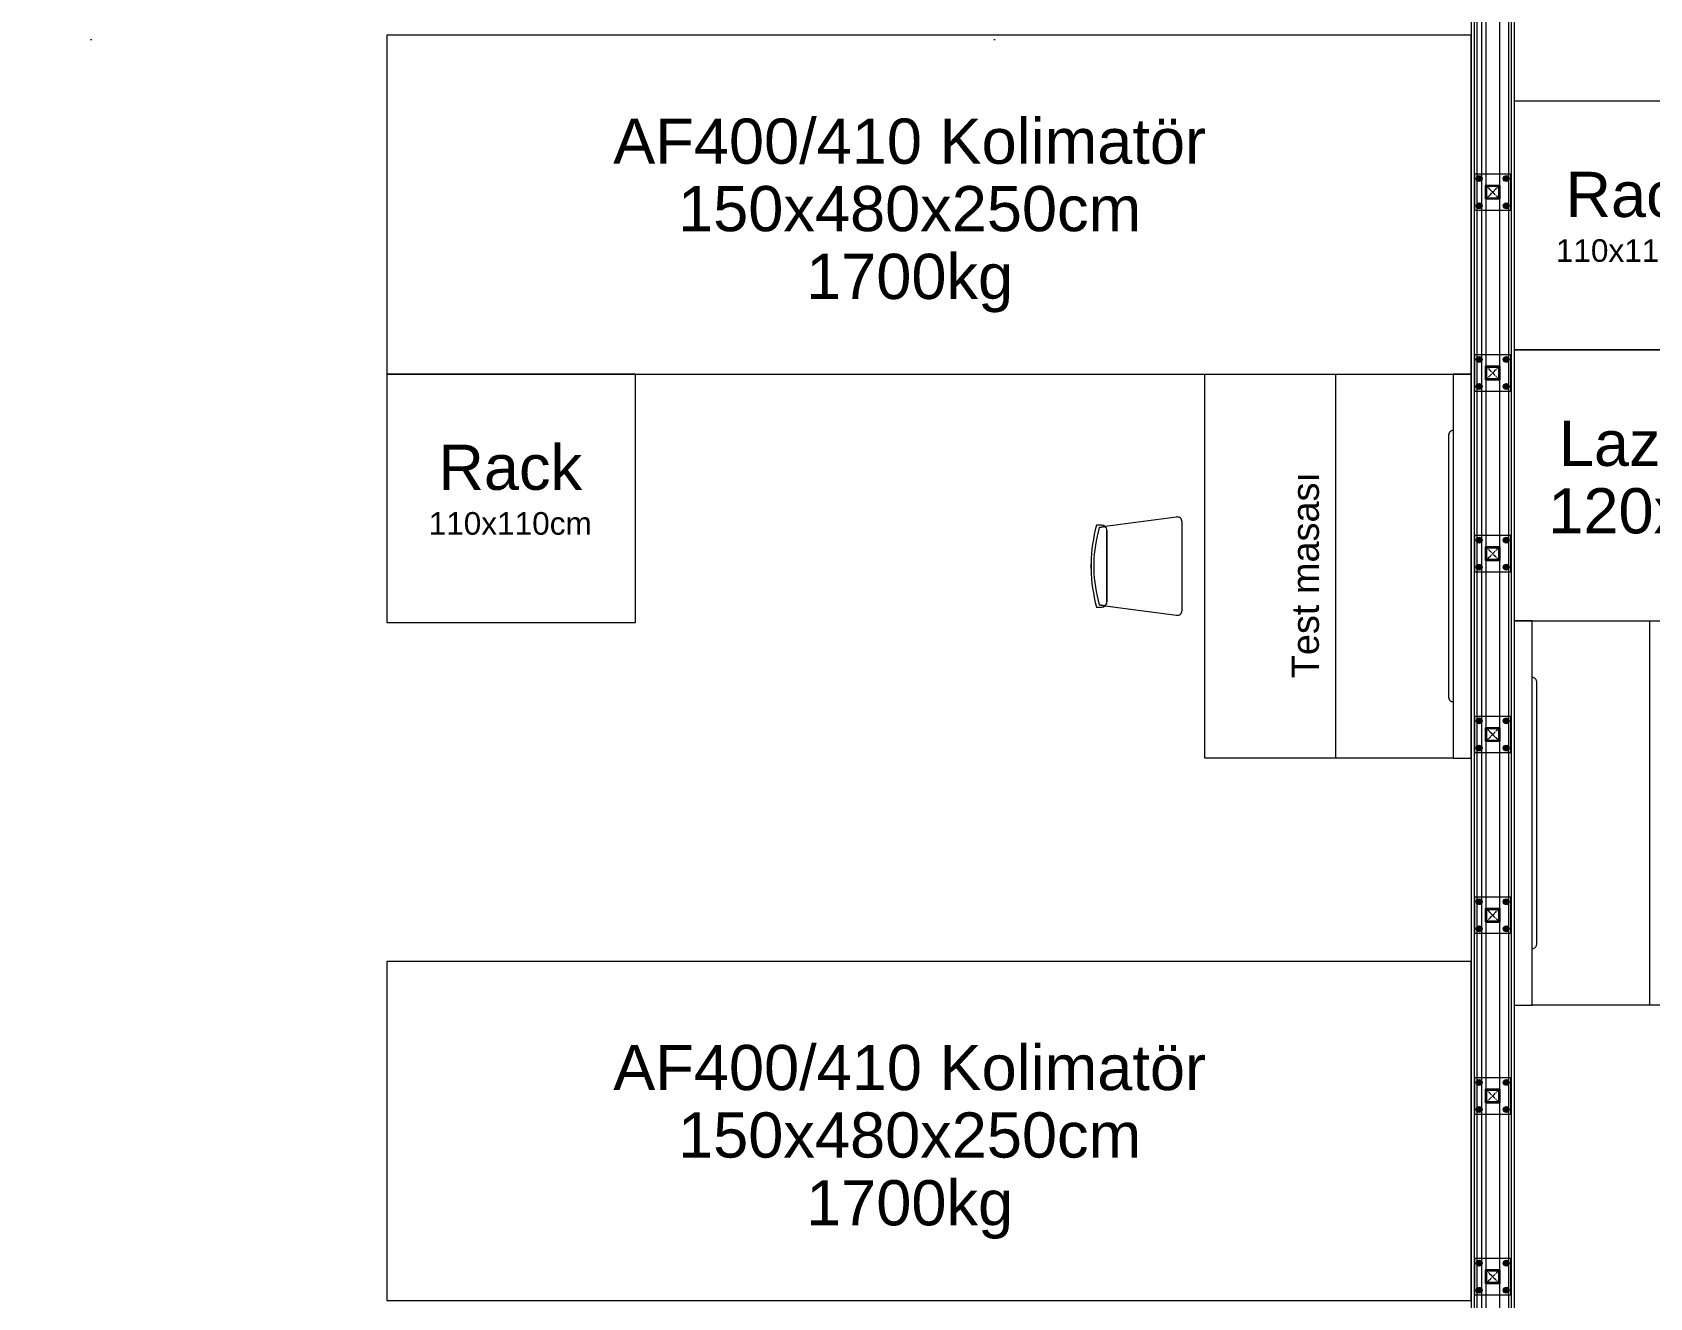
# Model space of a CAD drawing. Header units: centimetres. Extents: x 405464 to 563355, y 50011 to 66875.
# Drawn here: x 514062 to 514778, y 53204 to 53764 of the extents above; entities that cross this region are included whole.
import ezdxf
from ezdxf.enums import TextEntityAlignment as Align

# ---------------------------------------------------------------- set-up
doc = ezdxf.new("R2010")
doc.units = ezdxf.units.CM
for name, pattern in [('CHAIN', [0.3543, 0.2362, -0.0295, 0.0591, -0.0295]), ('DASHDOT', [25.4, 12.7, -6.35, 0, -6.35]), ('HIDDEN', [9.525, 6.35, -3.175]), ('M00$0$CENTER', [50.8, 31.75, -6.35, 6.35, -6.35])]:
    doc.linetypes.add(name, pattern=pattern)
doc.layers.get('0').update_dxf_attribs({"lineweight": 9})
doc.layers.add('-MH_Ad', color=1, linetype='Continuous', lineweight=9, true_color=0xff0000)
doc.layers.add('DV_alçıpanel_duvar_yeni', color=1, linetype='Continuous', lineweight=20, true_color=0xff0000)
for name, color, linetype, lineweight in [('0-KRCN-MİMARİ-220526', 8, 'Continuous', 9), ('A_Aks', 30, 'DASHDOT', 9), ('D_Alcipan_YL', 13, 'BATTING', 13), ('G_0.09', 254, 'Continuous', 9), ('G_0.13', 145, 'Continuous', 13), ('M00$0$A_Iskelet', 20, 'Continuous', 25), ('M00$0$D_Merkez', 51, 'M00$0$CENTER', 13), ('M00$0$D_Profil', 155, 'Continuous', 15), ('MH_Alan', 51, 'Continuous', 9), ('TF_Cihaz', 20, 'Continuous', 13), ('TF_Mobilya', 142, 'Continuous', 9)]:
    doc.layers.add(name, color=color, linetype=linetype, lineweight=lineweight)
doc.layers.add('TF_Cihaz_yazı', color=5, linetype='Continuous')
doc.styles.add('MP_KAPI_POZ', font='arial.ttf')
doc.linetypes.add('BATTING', pattern='A,0.0001,-0.1,[134,ltypeshp.shx,S=0.1,R=0,X=-0.1,Y=0],-0.2,[134,ltypeshp.shx,S=0.1,R=180,X=0.1,Y=0],-0.1', length=0.4001)

# ---------------------------------------------------------------- blocks, each defined once
blk = doc.blocks.new('a_aks')
at = {"layer": 'A_Aks', "color": 8, "ltscale": 200}
for p, q in [((9730, 5308.05), (9730, -831.11)), ((10130, 5308.05), (10130, -831.11))]:
    blk.add_line(p, q, dxfattribs=at)
blk = doc.blocks.new('mimari_yeni_durum')
at = {"layer": 'A_Aks', "color": 8}
blk.add_blockref('a_aks', (0, 0), dxfattribs=at)
blk = doc.blocks.new('sandalye')
at = {"color": 8, "linetype": 'Continuous'}
for p, q in [((-24.3, 217.5), (-340.6, 175.2)), ((-355.7, 180.9), (-378.7, 180.9)), ((-366.5, 171.7), (-340.6, 175.2)), ((-340.6, 175.2), (-366.5, 171.7)), ((-332.8, -157.9), (-332.8, 157.9)), ((-332.8, 157.9), (-332.8, -157.9)), ((0, -196.2), (0, 196.2)), ((-378.7, -180.9), (-355.7, -180.9)), ((-340.6, -175.2), (-366.5, -171.7)), ((-366.5, -171.7), (-340.6, -175.2)), ((-340.6, -175.2), (-24.3, -217.5))]:
    blk.add_line(p, q, dxfattribs=at)
at = {"color": 8, "linetype": 'HIDDEN', "ltscale": 5}
blk.add_line((-403.2, 12.3), (-403.2, -12.3), dxfattribs=at)
at = {"color": 8, "linetype": 'Continuous'}
for centre, radius, start, end in [((-21.5, 196.2), 21.5, 360, 97.62396), ((276, 0), 679.3, 164.55635, 178.96555), ((222.2, 0), 613.2, 163.7398, 178.85401), ((222.2, 0), 613.2, 163.7398, 178.85401), ((-355.7, 157.9), 23, 48.67066, 90), ((-355.7, 157.9), 23, 0, 48.67066), ((-355.7, 157.9), 23, 0, 48.67066), ((276, 0), 679.3, 181.03445, 195.44365), ((222.2, 0), 613.2, 181.14599, 196.2602), ((222.2, 0), 613.2, 181.14599, 196.2602), ((-355.7, -157.9), 23, 270, 311.32934), ((-355.7, -157.9), 23, 311.32934, 360), ((-355.7, -157.9), 23, 311.32934, 360), ((-21.5, -196.2), 21.5, 262.37604, 0)]:
    blk.add_arc(centre, radius, start, end, dxfattribs=at)
at = {"color": 8, "linetype": 'HIDDEN', "ltscale": 5}
for centre, radius, start, end in [((276, 0), 679.3, 178.96555, 181.03445), ((276, 0), 679.3, 178.96555, 181.03445), ((222.2, 0), 613.2, 178.85401, 181.14599), ((222.2, 0), 613.2, 178.85401, 181.14599)]:
    blk.add_arc(centre, radius, start, end, dxfattribs=at)
blk = doc.blocks.new('kar_od_alan_2')
at = {"color": 8, "ltscale": 40}
for points in [[(10333, 1325), (10333, 1325, 0.414214), (10331, 1323), (10331, 1207, 0.414214), (10333, 1205), (10333, 1205), (10333, 1180), (10223, 1180), (10223, 1350), (10333, 1350)], [(10368, 1095.75), (10368, 1095.75, 0.414214), (10370, 1097.75), (10370, 1213.75, 0.414214), (10368, 1215.75), (10368, 1215.75), (10368, 1240.75), (10478, 1240.75), (10478, 1070.75), (10368, 1070.75)]]:
    blk.add_lwpolyline(points, format="xyb", close=True, dxfattribs=at)
for points in [[(10281, 1180), (10281, 1350)], [(10420, 1240.75), (10420, 1070.75)]]:
    blk.add_lwpolyline(points, dxfattribs=at)
at = {"color": 8}
for points in [[(10341, 1350), (10333, 1350), (10333, 1180), (10341, 1180)], [(10360, 1070.75), (10368, 1070.75), (10368, 1240.75), (10360, 1240.75)]]:
    blk.add_lwpolyline(points, close=True, dxfattribs=at)
at = {"layer": 'TF_Cihaz', "color": 8}
for points in [[(10341, 1350), (10341, 1500), (9861, 1500), (9861, 1350)], [(10360, 1360.75), (10470, 1360.75), (10470, 1470.75), (10360, 1470.75)], [(10600, 1240.75), (10600, 1360.75), (10360, 1360.75), (10360, 1240.75)], [(9861, 1240), (9971, 1240), (9971, 1350), (9861, 1350)], [(10341, 940), (10341, 1090), (9861, 1090), (9861, 940)]]:
    blk.add_lwpolyline(points, close=True, dxfattribs=at)
at = {"color": 8, "xscale": 0.1, "yscale": 0.1, "zscale": 0.1}
blk.add_blockref('sandalye', (10213, 1265), dxfattribs=at)
at = {"color": 8, "style": 'MP_KAPI_POZ'}
blk.add_text('Test masası', height=12, rotation=90, dxfattribs=at).set_placement((10273.56, 1215.38))
at = {"layer": 'TF_Cihaz_yazı', "color": 8, "style": 'MP_KAPI_POZ'}
for s, height, p in [('AF400/410 Kolimatör', 20, (10092.38, 1453.09)), ('Rack', 20, (10414.56, 1429.52)), ('150x480x250cm', 20, (10092.38, 1423.24)), ('1700kg', 20, (10092.38, 1393.24)), ('110x110cm', 10, (10414.56, 1404.68)), ('Lazer Kolimatör', 20, (10477.63, 1319.35)), ('Rack', 20, (9915.56, 1308.77)), ('120x250x250cm', 20, (10477.63, 1289.51)), ('110x110cm', 10, (9915.56, 1283.92)), ('AF400/410 Kolimatör', 20, (10092.38, 1043.09)), ('150x480x250cm', 20, (10092.38, 1013.24)), ('1700kg', 20, (10092.38, 983.24))]:
    blk.add_text(s, height=height, dxfattribs=at).set_placement(p, align=Align.MIDDLE_CENTER)
blk = doc.blocks.new('A$C17b1b0ad')
at = {"layer": 'MH_Alan', "color": 8}
for points in [[(9643, 1661), (10102.5, 1661), (10102.5, 1620), (10157.5, 1620), (10157.5, 1661), (10341, 1661), (10341, 77), (10151, 77), (10151, 88), (10109, 88), (10109, 77), (9751, 77), (9751, 88), (9709, 88), (9709, 77), (9643, 77)], [(10360, 77), (10509, 77), (10509, 88), (10551, 88), (10551, 77), (10909, 77), (10909, 88), (10951, 88), (10951, 77), (11058, 77), (11058, 1661), (10360, 1661)]]:
    blk.add_lwpolyline(points, close=True, dxfattribs=at)
blk = doc.blocks.new('*U114')
at = {"ltscale": 40}
blk.add_lwpolyline([(0, 0), (0, 6), (6, 6), (6, 0)], close=True, dxfattribs=at)
at = {"layer": 'M00$0$D_Merkez', "ltscale": 0.015}
for points in [[(0, 0), (6, 6)], [(0, 6), (6, 0)]]:
    blk.add_lwpolyline(points, dxfattribs=at)
at = {"layer": 'M00$0$D_Profil', "ltscale": 40}
blk.add_lwpolyline([(0.4, 0.4), (0.4, 5.6), (5.6, 5.6), (5.6, 0.4)], close=True, dxfattribs=at)
blk = doc.blocks.new('duvarlar')
at = {"color": 8}
for points in [[(10358.5, 1422.5), (10358.5, 1438.5), (10342.5, 1438.5), (10342.5, 1422.5)], [(10358.5, 1342.5), (10358.5, 1358.5), (10342.5, 1358.5), (10342.5, 1342.5)], [(10358.5, 1262.5), (10358.5, 1278.5), (10342.5, 1278.5), (10342.5, 1262.5)], [(10358.5, 1182.5), (10358.5, 1198.5), (10342.5, 1198.5), (10342.5, 1182.5)], [(10358.5, 1102.5), (10358.5, 1118.5), (10342.5, 1118.5), (10342.5, 1102.5)], [(10358.5, 1022.5), (10358.5, 1038.5), (10342.5, 1038.5), (10342.5, 1022.5)], [(10358.5, 942.5), (10358.5, 958.5), (10342.5, 958.5), (10342.5, 942.5)]]:
    blk.add_lwpolyline(points, close=True, dxfattribs=at)
at = {"layer": 'D_Alcipan_YL', "color": 8, "linetype": 'BATTING', "ltscale": 4}
blk.add_line((10345.5, 1675.5), (10345.5, 77), dxfattribs=at)
at = {"layer": 'DV_alçıpanel_duvar_yeni', "color": 8}
for p, q in [((10343.5, 1663.5), (10343.5, 77)), ((10357.5, 1663.5), (10357.5, 77)), ((10341, 1661), (10341, 77)), ((10342.25, 1661), (10342.25, 77)), ((10358.75, 1661), (10358.75, 77)), ((10360, 1661), (10360, 77))]:
    blk.add_line(p, q, dxfattribs=at)
at = {"layer": 'G_0.09', "color": 8}
for p, q in [((10344.5, 1437.67), (10343.49, 1437.09)), ((10343.49, 1437.09), (10343.49, 1435.91)), ((10343.49, 1435.91), (10344.5, 1435.33)), ((10345.51, 1437.09), (10344.5, 1437.67)), ((10344.5, 1435.33), (10345.51, 1435.91)), ((10345.51, 1435.91), (10345.51, 1437.09)), ((10355.49, 1437.09), (10356.5, 1437.67)), ((10355.49, 1435.91), (10355.49, 1437.09)), ((10356.5, 1435.33), (10355.49, 1435.91)), ((10356.5, 1437.67), (10357.51, 1437.09)), ((10357.51, 1435.91), (10356.5, 1435.33)), ((10357.51, 1437.09), (10357.51, 1435.91)), ((10343.49, 1425.09), (10344.5, 1425.67)), ((10343.49, 1423.91), (10343.49, 1425.09)), ((10344.5, 1425.67), (10345.51, 1425.09)), ((10345.51, 1425.09), (10345.51, 1423.91)), ((10356.5, 1425.67), (10355.49, 1425.09)), ((10355.49, 1425.09), (10355.49, 1423.91)), ((10357.51, 1425.09), (10356.5, 1425.67)), ((10357.51, 1423.91), (10357.51, 1425.09)), ((10344.5, 1423.33), (10343.49, 1423.91)), ((10345.51, 1423.91), (10344.5, 1423.33)), ((10355.49, 1423.91), (10356.5, 1423.33)), ((10356.5, 1423.33), (10357.51, 1423.91)), ((10344.5, 1357.67), (10343.49, 1357.09)), ((10343.49, 1357.09), (10343.49, 1355.91)), ((10343.49, 1355.91), (10344.5, 1355.33)), ((10345.51, 1357.09), (10344.5, 1357.67)), ((10344.5, 1355.33), (10345.51, 1355.91)), ((10345.51, 1355.91), (10345.51, 1357.09)), ((10355.49, 1357.09), (10356.5, 1357.67)), ((10355.49, 1355.91), (10355.49, 1357.09)), ((10356.5, 1355.33), (10355.49, 1355.91)), ((10356.5, 1357.67), (10357.51, 1357.09)), ((10357.51, 1355.91), (10356.5, 1355.33)), ((10357.51, 1357.09), (10357.51, 1355.91)), ((10343.49, 1345.09), (10344.5, 1345.67)), ((10343.49, 1343.91), (10343.49, 1345.09)), ((10344.5, 1343.33), (10343.49, 1343.91)), ((10344.5, 1345.67), (10345.51, 1345.09)), ((10345.51, 1343.91), (10344.5, 1343.33)), ((10345.51, 1345.09), (10345.51, 1343.91)), ((10356.5, 1345.67), (10355.49, 1345.09)), ((10355.49, 1345.09), (10355.49, 1343.91)), ((10355.49, 1343.91), (10356.5, 1343.33)), ((10357.51, 1345.09), (10356.5, 1345.67)), ((10356.5, 1343.33), (10357.51, 1343.91)), ((10357.51, 1343.91), (10357.51, 1345.09)), ((10344.5, 1277.67), (10343.49, 1277.09)), ((10343.49, 1277.09), (10343.49, 1275.91)), ((10343.49, 1275.91), (10344.5, 1275.33)), ((10345.51, 1277.09), (10344.5, 1277.67)), ((10344.5, 1275.33), (10345.51, 1275.91)), ((10345.51, 1275.91), (10345.51, 1277.09)), ((10355.49, 1277.09), (10356.5, 1277.67)), ((10355.49, 1275.91), (10355.49, 1277.09)), ((10356.5, 1275.33), (10355.49, 1275.91)), ((10356.5, 1277.67), (10357.51, 1277.09)), ((10357.51, 1275.91), (10356.5, 1275.33)), ((10357.51, 1277.09), (10357.51, 1275.91)), ((10343.49, 1265.09), (10344.5, 1265.67)), ((10343.49, 1263.91), (10343.49, 1265.09)), ((10344.5, 1263.33), (10343.49, 1263.91)), ((10344.5, 1265.67), (10345.51, 1265.09)), ((10345.51, 1263.91), (10344.5, 1263.33)), ((10345.51, 1265.09), (10345.51, 1263.91)), ((10356.5, 1265.67), (10355.49, 1265.09)), ((10355.49, 1265.09), (10355.49, 1263.91)), ((10355.49, 1263.91), (10356.5, 1263.33)), ((10357.51, 1265.09), (10356.5, 1265.67)), ((10356.5, 1263.33), (10357.51, 1263.91)), ((10357.51, 1263.91), (10357.51, 1265.09)), ((10344.5, 1197.67), (10343.49, 1197.09)), ((10343.49, 1197.09), (10343.49, 1195.91)), ((10343.49, 1195.91), (10344.5, 1195.33)), ((10345.51, 1197.09), (10344.5, 1197.67)), ((10344.5, 1195.33), (10345.51, 1195.91)), ((10345.51, 1195.91), (10345.51, 1197.09)), ((10355.49, 1197.09), (10356.5, 1197.67)), ((10355.49, 1195.91), (10355.49, 1197.09)), ((10356.5, 1195.33), (10355.49, 1195.91)), ((10356.5, 1197.67), (10357.51, 1197.09)), ((10357.51, 1195.91), (10356.5, 1195.33)), ((10357.51, 1197.09), (10357.51, 1195.91)), ((10343.49, 1185.09), (10344.5, 1185.67)), ((10343.49, 1183.91), (10343.49, 1185.09)), ((10344.5, 1183.33), (10343.49, 1183.91)), ((10344.5, 1185.67), (10345.51, 1185.09)), ((10345.51, 1183.91), (10344.5, 1183.33)), ((10345.51, 1185.09), (10345.51, 1183.91)), ((10356.5, 1185.67), (10355.49, 1185.09)), ((10355.49, 1185.09), (10355.49, 1183.91)), ((10355.49, 1183.91), (10356.5, 1183.33)), ((10357.51, 1185.09), (10356.5, 1185.67)), ((10356.5, 1183.33), (10357.51, 1183.91)), ((10357.51, 1183.91), (10357.51, 1185.09)), ((10344.5, 1117.67), (10343.49, 1117.09)), ((10343.49, 1117.09), (10343.49, 1115.91)), ((10345.51, 1117.09), (10344.5, 1117.67)), ((10345.51, 1115.91), (10345.51, 1117.09)), ((10355.49, 1117.09), (10356.5, 1117.67)), ((10355.49, 1115.91), (10355.49, 1117.09)), ((10356.5, 1117.67), (10357.51, 1117.09)), ((10357.51, 1117.09), (10357.51, 1115.91)), ((10343.49, 1115.91), (10344.5, 1115.33)), ((10344.5, 1115.33), (10345.51, 1115.91)), ((10356.5, 1115.33), (10355.49, 1115.91)), ((10357.51, 1115.91), (10356.5, 1115.33)), ((10343.49, 1105.09), (10344.5, 1105.67)), ((10343.49, 1103.91), (10343.49, 1105.09)), ((10344.5, 1103.33), (10343.49, 1103.91)), ((10344.5, 1105.67), (10345.51, 1105.09)), ((10345.51, 1103.91), (10344.5, 1103.33)), ((10345.51, 1105.09), (10345.51, 1103.91)), ((10356.5, 1105.67), (10355.49, 1105.09)), ((10355.49, 1105.09), (10355.49, 1103.91)), ((10355.49, 1103.91), (10356.5, 1103.33)), ((10357.51, 1105.09), (10356.5, 1105.67)), ((10356.5, 1103.33), (10357.51, 1103.91)), ((10357.51, 1103.91), (10357.51, 1105.09)), ((10344.5, 1037.67), (10343.49, 1037.09)), ((10343.49, 1037.09), (10343.49, 1035.91)), ((10343.49, 1035.91), (10344.5, 1035.33)), ((10345.51, 1037.09), (10344.5, 1037.67)), ((10344.5, 1035.33), (10345.51, 1035.91)), ((10345.51, 1035.91), (10345.51, 1037.09)), ((10355.49, 1037.09), (10356.5, 1037.67)), ((10355.49, 1035.91), (10355.49, 1037.09)), ((10356.5, 1035.33), (10355.49, 1035.91)), ((10356.5, 1037.67), (10357.51, 1037.09)), ((10357.51, 1035.91), (10356.5, 1035.33)), ((10357.51, 1037.09), (10357.51, 1035.91)), ((10343.49, 1025.09), (10344.5, 1025.67)), ((10343.49, 1023.91), (10343.49, 1025.09)), ((10344.5, 1023.33), (10343.49, 1023.91)), ((10344.5, 1025.67), (10345.51, 1025.09)), ((10345.51, 1023.91), (10344.5, 1023.33)), ((10345.51, 1025.09), (10345.51, 1023.91)), ((10356.5, 1025.67), (10355.49, 1025.09)), ((10355.49, 1025.09), (10355.49, 1023.91)), ((10355.49, 1023.91), (10356.5, 1023.33)), ((10357.51, 1025.09), (10356.5, 1025.67)), ((10356.5, 1023.33), (10357.51, 1023.91)), ((10357.51, 1023.91), (10357.51, 1025.09)), ((10344.5, 957.67), (10343.49, 957.09)), ((10343.49, 957.09), (10343.49, 955.91)), ((10343.49, 955.91), (10344.5, 955.33)), ((10345.51, 957.09), (10344.5, 957.67)), ((10344.5, 955.33), (10345.51, 955.91)), ((10345.51, 955.91), (10345.51, 957.09)), ((10355.49, 957.09), (10356.5, 957.67)), ((10355.49, 955.91), (10355.49, 957.09)), ((10356.5, 955.33), (10355.49, 955.91)), ((10356.5, 957.67), (10357.51, 957.09)), ((10357.51, 955.91), (10356.5, 955.33)), ((10357.51, 957.09), (10357.51, 955.91)), ((10343.49, 945.09), (10344.5, 945.67)), ((10344.5, 945.67), (10345.51, 945.09)), ((10356.5, 945.67), (10355.49, 945.09)), ((10357.51, 945.09), (10356.5, 945.67)), ((10343.49, 943.91), (10343.49, 945.09)), ((10344.5, 943.33), (10343.49, 943.91)), ((10345.51, 943.91), (10344.5, 943.33)), ((10345.51, 945.09), (10345.51, 943.91)), ((10355.49, 945.09), (10355.49, 943.91)), ((10355.49, 943.91), (10356.5, 943.33)), ((10356.5, 943.33), (10357.51, 943.91)), ((10357.51, 943.91), (10357.51, 945.09))]:
    blk.add_line(p, q, dxfattribs=at)
at = {"layer": 'G_0.09', "color": 8, "linetype": 'CHAIN', "ltscale": 3}
for p, q in [((10343.49, 1436.5), (10345.51, 1436.5)), ((10344.5, 1435.33), (10344.5, 1437.67)), ((10357.51, 1436.5), (10355.49, 1436.5)), ((10356.5, 1435.33), (10356.5, 1437.67)), ((10344.5, 1425.67), (10344.5, 1423.33)), ((10356.5, 1425.67), (10356.5, 1423.33)), ((10343.49, 1424.5), (10345.51, 1424.5)), ((10357.51, 1424.5), (10355.49, 1424.5)), ((10343.49, 1356.5), (10345.51, 1356.5)), ((10344.5, 1355.33), (10344.5, 1357.67)), ((10357.51, 1356.5), (10355.49, 1356.5)), ((10356.5, 1355.33), (10356.5, 1357.67)), ((10343.49, 1344.5), (10345.51, 1344.5)), ((10344.5, 1345.67), (10344.5, 1343.33)), ((10357.51, 1344.5), (10355.49, 1344.5)), ((10356.5, 1345.67), (10356.5, 1343.33)), ((10343.49, 1276.5), (10345.51, 1276.5)), ((10344.5, 1275.33), (10344.5, 1277.67)), ((10357.51, 1276.5), (10355.49, 1276.5)), ((10356.5, 1275.33), (10356.5, 1277.67)), ((10343.49, 1264.5), (10345.51, 1264.5)), ((10344.5, 1265.67), (10344.5, 1263.33)), ((10357.51, 1264.5), (10355.49, 1264.5)), ((10356.5, 1265.67), (10356.5, 1263.33)), ((10343.49, 1196.5), (10345.51, 1196.5)), ((10344.5, 1195.33), (10344.5, 1197.67)), ((10357.51, 1196.5), (10355.49, 1196.5)), ((10356.5, 1195.33), (10356.5, 1197.67)), ((10343.49, 1184.5), (10345.51, 1184.5)), ((10344.5, 1185.67), (10344.5, 1183.33)), ((10357.51, 1184.5), (10355.49, 1184.5)), ((10356.5, 1185.67), (10356.5, 1183.33)), ((10344.5, 1115.33), (10344.5, 1117.67)), ((10356.5, 1115.33), (10356.5, 1117.67)), ((10343.49, 1116.5), (10345.51, 1116.5)), ((10357.51, 1116.5), (10355.49, 1116.5)), ((10343.49, 1104.5), (10345.51, 1104.5)), ((10344.5, 1105.67), (10344.5, 1103.33)), ((10357.51, 1104.5), (10355.49, 1104.5)), ((10356.5, 1105.67), (10356.5, 1103.33)), ((10343.49, 1036.5), (10345.51, 1036.5)), ((10344.5, 1035.33), (10344.5, 1037.67)), ((10357.51, 1036.5), (10355.49, 1036.5)), ((10356.5, 1035.33), (10356.5, 1037.67)), ((10343.49, 1024.5), (10345.51, 1024.5)), ((10344.5, 1025.67), (10344.5, 1023.33)), ((10357.51, 1024.5), (10355.49, 1024.5)), ((10356.5, 1025.67), (10356.5, 1023.33)), ((10343.49, 956.5), (10345.51, 956.5)), ((10344.5, 955.33), (10344.5, 957.67)), ((10357.51, 956.5), (10355.49, 956.5)), ((10356.5, 955.33), (10356.5, 957.67)), ((10344.5, 945.67), (10344.5, 943.33)), ((10356.5, 945.67), (10356.5, 943.33)), ((10343.49, 944.5), (10345.51, 944.5)), ((10357.51, 944.5), (10355.49, 944.5))]:
    blk.add_line(p, q, dxfattribs=at)
at = {"layer": 'G_0.09', "color": 8}
for centre, radius in [((10344.5, 1436.5), 1.28), ((10344.5, 1436.5), 0.917), ((10344.5, 1436.5), 0.9), ((10344.5, 1436.5), 0.693), ((10344.5, 1436.5), 0.64), ((10344.5, 1436.5), 0.539), ((10356.5, 1436.5), 1.28), ((10356.5, 1436.5), 0.917), ((10356.5, 1436.5), 0.9), ((10356.5, 1436.5), 0.693), ((10356.5, 1436.5), 0.64), ((10356.5, 1436.5), 0.539), ((10344.5, 1424.5), 1.28), ((10344.5, 1424.5), 0.917), ((10344.5, 1424.5), 0.9), ((10344.5, 1424.5), 0.693), ((10344.5, 1424.5), 0.64), ((10344.5, 1424.5), 0.539), ((10356.5, 1424.5), 1.28), ((10356.5, 1424.5), 0.917), ((10356.5, 1424.5), 0.9), ((10356.5, 1424.5), 0.693), ((10356.5, 1424.5), 0.64), ((10356.5, 1424.5), 0.539), ((10344.5, 1356.5), 1.28), ((10344.5, 1356.5), 0.917), ((10344.5, 1356.5), 0.9), ((10344.5, 1356.5), 0.693), ((10344.5, 1356.5), 0.64), ((10344.5, 1356.5), 0.539), ((10356.5, 1356.5), 1.28), ((10356.5, 1356.5), 0.917), ((10356.5, 1356.5), 0.9), ((10356.5, 1356.5), 0.693), ((10356.5, 1356.5), 0.64), ((10356.5, 1356.5), 0.539), ((10344.5, 1344.5), 1.28), ((10344.5, 1344.5), 0.917), ((10344.5, 1344.5), 0.9), ((10344.5, 1344.5), 0.693), ((10344.5, 1344.5), 0.64), ((10344.5, 1344.5), 0.539), ((10356.5, 1344.5), 1.28), ((10356.5, 1344.5), 0.917), ((10356.5, 1344.5), 0.9), ((10356.5, 1344.5), 0.693), ((10356.5, 1344.5), 0.64), ((10356.5, 1344.5), 0.539), ((10344.5, 1276.5), 1.28), ((10344.5, 1276.5), 0.917), ((10344.5, 1276.5), 0.9), ((10344.5, 1276.5), 0.693), ((10344.5, 1276.5), 0.64), ((10344.5, 1276.5), 0.539), ((10356.5, 1276.5), 1.28), ((10356.5, 1276.5), 0.917), ((10356.5, 1276.5), 0.9), ((10356.5, 1276.5), 0.693), ((10356.5, 1276.5), 0.64), ((10356.5, 1276.5), 0.539), ((10344.5, 1264.5), 1.28), ((10344.5, 1264.5), 0.917), ((10344.5, 1264.5), 0.9), ((10344.5, 1264.5), 0.693), ((10344.5, 1264.5), 0.64), ((10344.5, 1264.5), 0.539), ((10356.5, 1264.5), 1.28), ((10356.5, 1264.5), 0.917), ((10356.5, 1264.5), 0.9), ((10356.5, 1264.5), 0.693), ((10356.5, 1264.5), 0.64), ((10356.5, 1264.5), 0.539), ((10344.5, 1196.5), 1.28), ((10344.5, 1196.5), 0.917), ((10344.5, 1196.5), 0.9), ((10344.5, 1196.5), 0.693), ((10344.5, 1196.5), 0.64), ((10344.5, 1196.5), 0.539), ((10356.5, 1196.5), 1.28), ((10356.5, 1196.5), 0.917), ((10356.5, 1196.5), 0.9), ((10356.5, 1196.5), 0.693), ((10356.5, 1196.5), 0.64), ((10356.5, 1196.5), 0.539), ((10344.5, 1184.5), 1.28), ((10344.5, 1184.5), 0.917), ((10344.5, 1184.5), 0.9), ((10344.5, 1184.5), 0.693), ((10344.5, 1184.5), 0.64), ((10344.5, 1184.5), 0.539), ((10356.5, 1184.5), 1.28), ((10356.5, 1184.5), 0.917), ((10356.5, 1184.5), 0.9), ((10356.5, 1184.5), 0.693), ((10356.5, 1184.5), 0.64), ((10356.5, 1184.5), 0.539), ((10344.5, 1116.5), 1.28), ((10344.5, 1116.5), 0.917), ((10344.5, 1116.5), 0.9), ((10344.5, 1116.5), 0.693), ((10344.5, 1116.5), 0.64), ((10344.5, 1116.5), 0.539), ((10356.5, 1116.5), 1.28), ((10356.5, 1116.5), 0.917), ((10356.5, 1116.5), 0.9), ((10356.5, 1116.5), 0.693), ((10356.5, 1116.5), 0.64), ((10356.5, 1116.5), 0.539), ((10344.5, 1104.5), 1.28), ((10344.5, 1104.5), 0.917), ((10344.5, 1104.5), 0.9), ((10344.5, 1104.5), 0.693), ((10344.5, 1104.5), 0.64), ((10344.5, 1104.5), 0.539), ((10356.5, 1104.5), 1.28), ((10356.5, 1104.5), 0.917), ((10356.5, 1104.5), 0.9), ((10356.5, 1104.5), 0.693), ((10356.5, 1104.5), 0.64), ((10356.5, 1104.5), 0.539), ((10344.5, 1036.5), 1.28), ((10344.5, 1036.5), 0.917), ((10344.5, 1036.5), 0.9), ((10344.5, 1036.5), 0.693), ((10344.5, 1036.5), 0.64), ((10344.5, 1036.5), 0.539), ((10356.5, 1036.5), 1.28), ((10356.5, 1036.5), 0.917), ((10356.5, 1036.5), 0.9), ((10356.5, 1036.5), 0.693), ((10356.5, 1036.5), 0.64), ((10356.5, 1036.5), 0.539), ((10344.5, 1024.5), 1.28), ((10344.5, 1024.5), 0.917), ((10344.5, 1024.5), 0.9), ((10344.5, 1024.5), 0.693), ((10344.5, 1024.5), 0.64), ((10344.5, 1024.5), 0.539), ((10356.5, 1024.5), 1.28), ((10356.5, 1024.5), 0.917), ((10356.5, 1024.5), 0.9), ((10356.5, 1024.5), 0.693), ((10356.5, 1024.5), 0.64), ((10356.5, 1024.5), 0.539), ((10344.5, 956.5), 1.28), ((10344.5, 956.5), 0.917), ((10344.5, 956.5), 0.9), ((10344.5, 956.5), 0.693), ((10344.5, 956.5), 0.64), ((10344.5, 956.5), 0.539), ((10356.5, 956.5), 1.28), ((10356.5, 956.5), 0.917), ((10356.5, 956.5), 0.9), ((10356.5, 956.5), 0.693), ((10356.5, 956.5), 0.64), ((10356.5, 956.5), 0.539), ((10344.5, 944.5), 1.28), ((10344.5, 944.5), 0.917), ((10344.5, 944.5), 0.9), ((10344.5, 944.5), 0.693), ((10344.5, 944.5), 0.64), ((10356.5, 944.5), 1.28), ((10356.5, 944.5), 0.917), ((10356.5, 944.5), 0.9), ((10356.5, 944.5), 0.693), ((10356.5, 944.5), 0.64), ((10344.5, 944.5), 0.539), ((10356.5, 944.5), 0.539)]:
    blk.add_circle(centre, radius, dxfattribs=at)
at = {"layer": 'G_0.09', "color": 8, "linetype": 'Continuous'}
for centre, start, end in [((10344.5, 1436.5), 18, 198), ((10344.5, 1436.5), 18, 198), ((10344.5, 1436.5), 198, 18), ((10344.5, 1436.5), 198, 18), ((10356.5, 1436.5), 162, 342), ((10356.5, 1436.5), 162, 342), ((10356.5, 1436.5), 342, 162), ((10356.5, 1436.5), 342, 162), ((10344.5, 1424.5), 342, 162), ((10344.5, 1424.5), 342, 162), ((10356.5, 1424.5), 18, 198), ((10356.5, 1424.5), 18, 198), ((10344.5, 1424.5), 162, 342), ((10344.5, 1424.5), 162, 342), ((10356.5, 1424.5), 198, 18), ((10356.5, 1424.5), 198, 18), ((10344.5, 1356.5), 18, 198), ((10344.5, 1356.5), 18, 198), ((10344.5, 1356.5), 198, 18), ((10344.5, 1356.5), 198, 18), ((10356.5, 1356.5), 162, 342), ((10356.5, 1356.5), 162, 342), ((10356.5, 1356.5), 342, 162), ((10356.5, 1356.5), 342, 162), ((10344.5, 1344.5), 162, 342), ((10344.5, 1344.5), 162, 342), ((10344.5, 1344.5), 342, 162), ((10344.5, 1344.5), 342, 162), ((10356.5, 1344.5), 18, 198), ((10356.5, 1344.5), 18, 198), ((10356.5, 1344.5), 198, 18), ((10356.5, 1344.5), 198, 18), ((10344.5, 1276.5), 18, 198), ((10344.5, 1276.5), 18, 198), ((10344.5, 1276.5), 198, 18), ((10344.5, 1276.5), 198, 18), ((10356.5, 1276.5), 162, 342), ((10356.5, 1276.5), 162, 342), ((10356.5, 1276.5), 342, 162), ((10356.5, 1276.5), 342, 162), ((10344.5, 1264.5), 162, 342), ((10344.5, 1264.5), 162, 342), ((10344.5, 1264.5), 342, 162), ((10344.5, 1264.5), 342, 162), ((10356.5, 1264.5), 18, 198), ((10356.5, 1264.5), 18, 198), ((10356.5, 1264.5), 198, 18), ((10356.5, 1264.5), 198, 18), ((10344.5, 1196.5), 18, 198), ((10344.5, 1196.5), 18, 198), ((10344.5, 1196.5), 198, 18), ((10344.5, 1196.5), 198, 18), ((10356.5, 1196.5), 162, 342), ((10356.5, 1196.5), 162, 342), ((10356.5, 1196.5), 342, 162), ((10356.5, 1196.5), 342, 162), ((10344.5, 1184.5), 162, 342), ((10344.5, 1184.5), 162, 342), ((10344.5, 1184.5), 342, 162), ((10344.5, 1184.5), 342, 162), ((10356.5, 1184.5), 18, 198), ((10356.5, 1184.5), 18, 198), ((10356.5, 1184.5), 198, 18), ((10356.5, 1184.5), 198, 18), ((10344.5, 1116.5), 18, 198), ((10344.5, 1116.5), 18, 198), ((10356.5, 1116.5), 342, 162), ((10356.5, 1116.5), 342, 162), ((10344.5, 1116.5), 198, 18), ((10344.5, 1116.5), 198, 18), ((10356.5, 1116.5), 162, 342), ((10356.5, 1116.5), 162, 342), ((10344.5, 1104.5), 162, 342), ((10344.5, 1104.5), 162, 342), ((10344.5, 1104.5), 342, 162), ((10344.5, 1104.5), 342, 162), ((10356.5, 1104.5), 18, 198), ((10356.5, 1104.5), 18, 198), ((10356.5, 1104.5), 198, 18), ((10356.5, 1104.5), 198, 18), ((10344.5, 1036.5), 18, 198), ((10344.5, 1036.5), 18, 198), ((10344.5, 1036.5), 198, 18), ((10344.5, 1036.5), 198, 18), ((10356.5, 1036.5), 162, 342), ((10356.5, 1036.5), 162, 342), ((10356.5, 1036.5), 342, 162), ((10356.5, 1036.5), 342, 162), ((10344.5, 1024.5), 162, 342), ((10344.5, 1024.5), 162, 342), ((10344.5, 1024.5), 342, 162), ((10344.5, 1024.5), 342, 162), ((10356.5, 1024.5), 18, 198), ((10356.5, 1024.5), 18, 198), ((10356.5, 1024.5), 198, 18), ((10356.5, 1024.5), 198, 18), ((10344.5, 956.5), 18, 198), ((10344.5, 956.5), 18, 198), ((10344.5, 956.5), 198, 18), ((10344.5, 956.5), 198, 18), ((10356.5, 956.5), 162, 342), ((10356.5, 956.5), 162, 342), ((10356.5, 956.5), 342, 162), ((10356.5, 956.5), 342, 162), ((10344.5, 944.5), 342, 162), ((10344.5, 944.5), 342, 162), ((10356.5, 944.5), 18, 198), ((10356.5, 944.5), 18, 198), ((10344.5, 944.5), 162, 342), ((10344.5, 944.5), 162, 342), ((10356.5, 944.5), 198, 18), ((10356.5, 944.5), 198, 18)]:
    blk.add_arc(centre, 0.72, start, end, dxfattribs=at)
at = {"layer": 'G_0.09', "color": 8}
for centre, start, end in [((10344.5, 1436.5), 260, 170), ((10356.5, 1436.5), 10, 280), ((10344.5, 1424.5), 190, 100), ((10356.5, 1424.5), 80, 350), ((10344.5, 1356.5), 260, 170), ((10356.5, 1356.5), 10, 280), ((10344.5, 1344.5), 190, 100), ((10356.5, 1344.5), 80, 350), ((10344.5, 1276.5), 260, 170), ((10356.5, 1276.5), 10, 280), ((10344.5, 1264.5), 190, 100), ((10356.5, 1264.5), 80, 350), ((10344.5, 1196.5), 260, 170), ((10356.5, 1196.5), 10, 280), ((10344.5, 1184.5), 190, 100), ((10356.5, 1184.5), 80, 350), ((10344.5, 1116.5), 260, 170), ((10356.5, 1116.5), 10, 280), ((10344.5, 1104.5), 190, 100), ((10356.5, 1104.5), 80, 350), ((10344.5, 1036.5), 260, 170), ((10356.5, 1036.5), 10, 280), ((10344.5, 1024.5), 190, 100), ((10356.5, 1024.5), 80, 350), ((10344.5, 956.5), 260, 170), ((10356.5, 956.5), 10, 280), ((10344.5, 944.5), 190, 100), ((10356.5, 944.5), 80, 350)]:
    blk.add_arc(centre, 0.64, start, end, dxfattribs=at)
at = {"layer": 'G_0.13', "color": 8}
for p, q in [((10347.5, 1667.5), (10347.5, 77)), ((10353.5, 1667.5), (10353.5, 77))]:
    blk.add_line(p, q, dxfattribs=at)
at = {"layer": 'M00$0$A_Iskelet', "color": 8}
for p in [(10347.5, 1427.5), (10347.5, 1347.5), (10347.5, 1267.5), (10347.5, 1187.5), (10347.5, 1107.5), (10347.5, 1027.5), (10347.5, 947.5)]:
    blk.add_blockref('*U114', p, dxfattribs=at)
blk = doc.blocks.new('A$C9e52caec')
at = {"layer": '-MH_Ad', "color": 8}
blk.add_blockref('A$C17b1b0ad', (0, 0), dxfattribs=at)
at = {"color": 8}
blk.add_blockref('mimari_yeni_durum', (0, 0), dxfattribs=at)
at = {"layer": 'TF_Mobilya', "color": 8}
blk.add_blockref('kar_od_alan_2', (0, 0), dxfattribs=at)
blk.add_blockref('duvarlar', (0, 0))

msp = doc.modelspace()

# ---------------------------------------------------------------- block references
at = {"layer": '0-KRCN-MİMARİ-220526', "rotation": 359.999999999997}
msp.add_blockref('A$C9e52caec', (504358.27, 52262.37, 74), dxfattribs=at)

doc.saveas('drawing.dxf')
